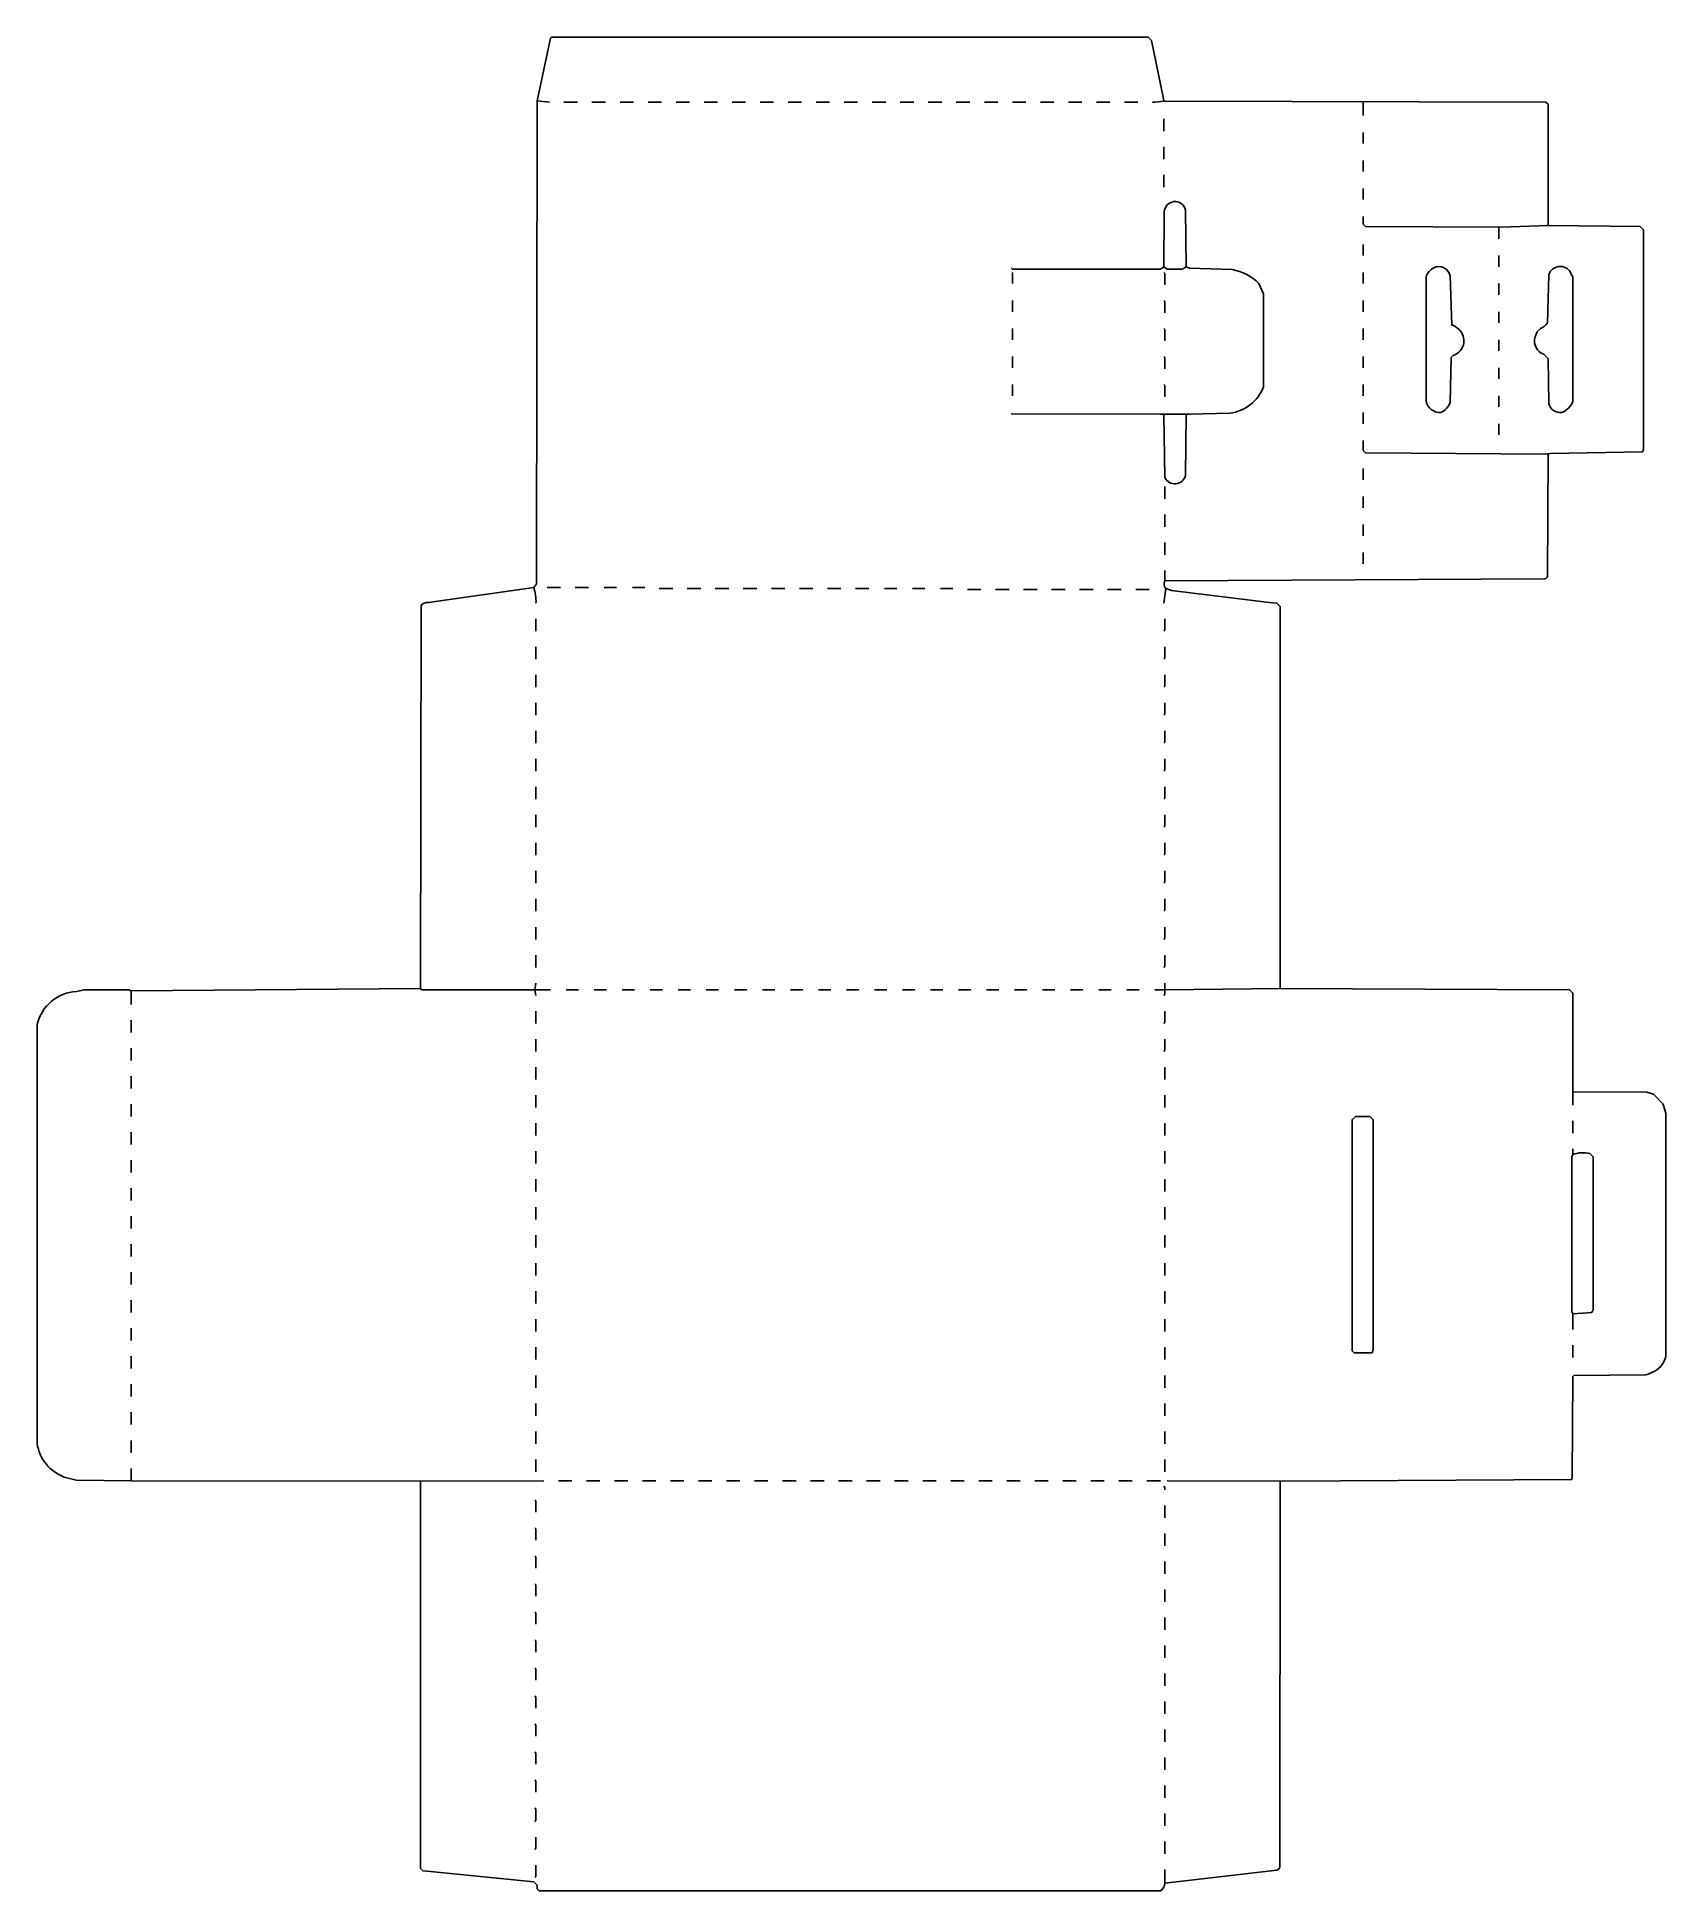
# Model space of a CAD drawing. Extents: x 75 to 1528, y 85 to 1739.
import ezdxf

# ---------------------------------------------------------------- set-up
doc = ezdxf.new("R2010")
doc.units = 0
doc.layers.get('0').update_dxf_attribs({"linetype": 'CONTINUOUS'})

msp = doc.modelspace()

# ---------------------------------------------------------------- linework, layer by layer
at = {"color": 250, "linetype": 'CONTINUOUS'}
for points in [[(520, 1234, 0.103236), (518, 1248, 0.087488), (520.50116, 1251.001155), (521, 1682), (533, 1738), (534, 1739), (1066, 1739), (1069, 1736), (1079.7, 1683.9), (1080, 1682)], [(1423, 1571), (1423, 1679), (1421, 1681), (1080.9, 1681.8), (1080, 1682, -0.075231), (1070, 1681)], [(944, 1403), (1076.996297, 1402.503759), (1103.013139, 1402.513869), (1138.986861, 1403.486131, 0.27968), (1169, 1427), (1169, 1510), (1165, 1519, 0.164644), (1140.987516, 1531.513141), (1103.047382, 1532.947631), (1100, 1534)], [(1327, 1404, 0.208094), (1335.512485, 1413.011891), (1336.487515, 1452.988109), (1338.1, 1454.8, 0.472243), (1346, 1475, 0.186246), (1336.997938, 1482.045361), (1335.511352, 1525.989141, 0.484239), (1320.9, 1533.2, 0.188553), (1314, 1525), (1314, 1414, 0.354843), (1327, 1404)], [(1435, 1404, 0.213964), (1445, 1414), (1445, 1525, -0.120666), (1443, 1529, 0.646044), (1423.488384, 1526.9889), (1422.511616, 1484.0111, -0.116343), (1416, 1479, 0.161046), (1411.7, 1472.1), (1411, 1471, 0.376087), (1419, 1456), (1423, 1452), (1423.487515, 1412.011891, 0.363127), (1435, 1404)], [(1080, 1402), (1081, 1346, 0.707754), (1099.509253, 1348.008923), (1100, 1402)], [(1081, 1254), (1419.998521, 1255.498512, 0.235374), (1422.504586, 1258.004504), (1423, 1367)], [(417, 890), (417.498538, 1231.998547, -0.229726), (424.053846, 1234.569231), (518, 1248)], [(527, 451), (419.004545, 450.504629), (159, 451), (110.009796, 451.489804), (99.1, 454.3, -0.266598), (75, 484), (75, 858, -0.330555), (110.06, 887.58), (117, 889), (157, 889), (159, 888), (417, 890), (418, 889), (519, 889), (533, 889)], [(1083, 451), (1186.001923, 450.501938), (1443.992249, 451.99994), (1444.505554, 454.005433), (1445, 544), (1446, 545), (1509.992428, 545.492191, 0.073276), (1518.1, 548.8, 0.242886), (1528, 563), (1528, 779), (1525.7, 785.9), (1525.2, 787.1), (1517, 796), (1516.1, 796.2), (1510.99265, 797.507572), (1445, 798)], [(1445, 600), (1461.883959, 600.986348), (1462.3, 601.9), (1463, 603), (1463, 740), (1460, 743, 0.145114), (1445, 742)], [(417, 450), (417, 105), (419, 103), (426.044554, 102.445545), (518, 93), (521, 90), (521, 87), (523, 85), (1077, 85, 0.242123), (1081, 92), (1081, 104)], [(1081, 92), (1180.94, 103.42, 0.220885), (1183.501453, 106.001445), (1184, 450)]]:
    msp.add_lwpolyline(points, format="xyb", dxfattribs=at)
for points in [[(532, 1681), (521, 1682)], [(545, 1681), (557, 1681)], [(570, 1681), (582, 1681)], [(595, 1681), (607, 1681)], [(620, 1681), (632, 1681)], [(645, 1681), (657, 1681)], [(670, 1681), (682, 1681)], [(695, 1681), (707, 1681)], [(720, 1681), (732, 1681)], [(745, 1681), (757, 1681)], [(770, 1681), (782, 1681)], [(795, 1681), (807, 1681)], [(820, 1681), (832, 1681)], [(845, 1681), (857, 1681)], [(870, 1681), (882, 1681)], [(895, 1681), (907, 1681)], [(920, 1681), (932, 1681)], [(945, 1681), (957, 1681)], [(970, 1681), (982, 1681)], [(995, 1681), (1007, 1681)], [(1020, 1681), (1032, 1681)], [(1045, 1681), (1057, 1681)], [(1258, 1669), (1258, 1681)], [(1080, 1655), (1080, 1666)], [(1258, 1644), (1258, 1654)], [(1080, 1630), (1080, 1641)], [(1258, 1619), (1258, 1629)], [(1080, 1605), (1080, 1616)], [(1258, 1594), (1258, 1604)], [(1258, 1379), (1258, 1370), (1260, 1368), (1421, 1367), (1425.005951, 1367.506096), (1506.975624, 1368.999405), (1508, 1371), (1508, 1567), (1505, 1570), (1423, 1571), (1381.011891, 1569.512485), (1260, 1570), (1258, 1572), (1258, 1579)], [(1379, 1559), (1379, 1569)], [(1258, 1544), (1258, 1554)], [(1379, 1534), (1379, 1544)], [(945, 1519), (945, 1529)], [(1258, 1519), (1258, 1529)], [(1379, 1509), (1379, 1519)], [(945, 1494), (945, 1504)], [(1258, 1494), (1258, 1504)], [(1379, 1484), (1379, 1494)], [(945, 1469), (945, 1479)], [(1258, 1469), (1258, 1479)], [(1379, 1459), (1379, 1469)], [(945, 1444), (945, 1454)], [(1258, 1444), (1258, 1454)], [(1379, 1434), (1379, 1444)], [(945, 1419), (945, 1429)], [(1258, 1419), (1258, 1429)], [(1379, 1409), (1379, 1419)], [(1258, 1394), (1258, 1404)], [(1379, 1384), (1379, 1394)], [(1258, 1344), (1258, 1354)], [(1258, 1319), (1258, 1329)], [(1258, 1294), (1258, 1304)], [(1258, 1269), (1258, 1279)], [(530, 1248), (542, 1248)], [(555, 1248), (567, 1248)], [(581, 1248), (592, 1248)], [(606, 1248), (617, 1248)], [(705, 1247), (717, 1247)], [(730, 1247), (742, 1247)], [(755, 1247), (767, 1247)], [(780, 1247), (792, 1247)], [(805, 1247), (817, 1247)], [(831, 1247), (842, 1247)], [(856, 1247), (867, 1247)], [(881, 1247), (892, 1247)], [(980, 1246), (992, 1246)], [(1005, 1246), (1017, 1246)], [(1030, 1246), (1042, 1246)], [(1055, 1246), (1067, 1246)], [(1184, 890), (1184, 1231), (1181, 1234), (1173.946154, 1234.569231), (1087.1, 1245.3), (1082, 1247)], [(159, 876), (159, 888)], [(547, 889), (558, 889)], [(572, 889), (583, 889)], [(597, 889), (608, 889)], [(622, 889), (633, 889)], [(647, 889), (658, 889)], [(672, 889), (683, 889)], [(697, 889), (708, 889)], [(722, 889), (733, 889)], [(747, 889), (758, 889)], [(772, 889), (783, 889)], [(797, 889), (808, 889)], [(822, 889), (833, 889)], [(847, 889), (858, 889)], [(872, 889), (883, 889)], [(897, 889), (908, 889)], [(922, 889), (933, 889)], [(947, 889), (958, 889)], [(972, 889), (983, 889)], [(997, 889), (1008, 889)], [(1022, 889), (1033, 889)], [(1047, 889), (1058, 889)], [(1445, 786), (1445, 798), (1445, 886), (1442, 889), (1184, 890), (1081, 889), (1072, 889)], [(159, 851), (159, 862)], [(159, 826), (159, 837)], [(159, 801), (159, 812)], [(159, 776), (159, 787)], [(159, 751), (159, 762)], [(1266, 565), (1267, 568), (1267, 773), (1264, 776), (1251, 776), (1249, 774), (1248, 773), (1248, 567), (1250, 565), (1266, 565)], [(1445, 586), (1445, 600), (1444, 602), (1444, 740), (1445, 742), (1445, 747)], [(159, 726), (159, 737)], [(159, 701), (159, 712)], [(159, 676), (159, 687)], [(159, 651), (159, 662)], [(159, 626), (159, 637)], [(159, 601), (159, 612)], [(159, 576), (159, 587)], [(159, 551), (159, 562)], [(159, 526), (159, 537)], [(159, 501), (159, 512)], [(159, 476), (159, 487)], [(159, 451), (159, 462)]]:
    msp.add_lwpolyline(points, dxfattribs=at)
at = {"color": 251, "linetype": 'CONTINUOUS'}
for points in [[(944, 1533), (945, 1532), (1077, 1532), (1078.9, 1533.2), (1080, 1534), (1080.489804, 1582.990204, -0.859838), (1099.509797, 1584.990573), (1100, 1534), (1098.1, 1532.8), (1097, 1532), (1083, 1532), (1080, 1534)], [(1080, 1234), (1082, 1247, -0.344445), (1081, 1254), (1081, 1263)]]:
    msp.add_lwpolyline(points, format="xyb", dxfattribs=at)
for points in [[(1081, 1518), (1081, 1528), (1080, 1529)], [(1081, 1493), (1081, 1503), (1080, 1504)], [(1081, 1468), (1081, 1478), (1080, 1479)], [(1081, 1443), (1081, 1453), (1080, 1454)], [(1081, 1418), (1081, 1428), (1080, 1429)], [(1081, 1327), (1081, 1338)], [(1081, 1302), (1081, 1313)], [(1081, 1277), (1081, 1288)], [(630, 1247), (642, 1247)], [(655, 1247), (667, 1247)], [(680, 1247), (692, 1247)], [(905, 1246), (917, 1246)], [(930, 1246), (942, 1246)], [(955, 1246), (967, 1246)], [(520, 1209), (520, 1220)], [(520, 1184), (520, 1195)], [(520, 1159), (520, 1170)], [(520, 1134), (520, 1145)], [(520, 1109), (520, 1120)], [(520, 1084), (520, 1095)], [(520, 1059), (520, 1070)], [(520, 1034), (520, 1045)], [(520, 1009), (520, 1020)], [(520, 984), (520, 995)], [(520, 959), (520, 970)], [(520, 934), (520, 945)], [(520, 909), (520, 920)], [(1080, 884), (1081, 885), (1081, 889), (1081, 895)], [(520, 859), (520, 870)], [(520, 834), (520, 845)], [(520, 809), (520, 820)], [(1081, 809), (1081, 820)], [(520, 784), (520, 795)], [(1081, 784), (1081, 795)], [(520, 759), (520, 770)], [(1081, 759), (1081, 770)], [(1445, 761), (1445, 772)], [(520, 734), (520, 745)], [(1081, 734), (1081, 745)], [(520, 709), (520, 720)], [(1081, 709), (1081, 720)], [(520, 684), (520, 695)], [(1081, 684), (1081, 695)], [(520, 659), (520, 670)], [(1081, 659), (1081, 670)], [(520, 634), (520, 645)], [(1081, 634), (1081, 645)], [(520, 609), (520, 620)], [(1081, 609), (1081, 620)], [(520, 584), (520, 595)], [(1081, 584), (1081, 595)], [(520, 559), (520, 570)], [(1081, 559), (1081, 570)], [(1445, 561), (1445, 572)], [(520, 534), (520, 545)], [(1081, 534), (1081, 545)], [(520, 509), (520, 520)], [(1081, 509), (1081, 520)], [(520, 484), (520, 495)], [(1081, 484), (1081, 495)], [(520, 459), (520, 470)], [(1081, 459), (1081, 470)], [(540, 451), (552, 451)], [(565, 451), (577, 451)], [(590, 451), (602, 451)], [(615, 451), (627, 451)], [(640, 451), (652, 451)], [(665, 451), (677, 451)], [(690, 451), (702, 451)], [(715, 451), (727, 451)], [(740, 451), (752, 451)], [(765, 451), (777, 451)], [(790, 451), (802, 451)], [(815, 451), (827, 451)], [(840, 451), (852, 451)], [(865, 451), (877, 451)], [(890, 451), (902, 451)], [(915, 451), (927, 451)], [(940, 451), (952, 451)], [(965, 451), (977, 451)], [(990, 451), (1002, 451)], [(1015, 451), (1027, 451)], [(1040, 451), (1052, 451)], [(1065, 451), (1077, 451)], [(520, 423), (520, 433), (519, 434)], [(1081, 443), (1081, 445), (1080, 446)], [(1081, 418), (1081, 429)], [(520, 398), (520, 408), (519, 409)], [(1081, 393), (1081, 404)], [(520, 373), (520, 383), (519, 384)], [(1081, 368), (1081, 379)], [(520, 348), (520, 358), (519, 359)], [(1081, 343), (1081, 354)], [(520, 323), (520, 333), (519, 334)], [(1081, 318), (1081, 329)], [(520, 298), (520, 308), (519, 309)], [(1081, 293), (1081, 304)], [(520, 273), (520, 283), (519, 284)], [(1081, 268), (1081, 279)], [(520, 248), (520, 258), (519, 259)], [(1081, 243), (1081, 254)], [(520, 223), (520, 233), (519, 234)], [(1081, 218), (1081, 229)], [(520, 198), (520, 208), (519, 209)], [(1081, 193), (1081, 204)], [(520, 173), (520, 183), (519, 184)], [(1081, 168), (1081, 179)], [(519, 147), (520, 148), (520, 158), (519, 159)], [(1081, 143), (1081, 154)], [(1081, 118), (1081, 129)]]:
    msp.add_lwpolyline(points, dxfattribs=at)
at = {"color": 252, "linetype": 'CONTINUOUS'}
for points in [[(1080, 1209), (1081, 1210), (1081, 1220)], [(1080, 1184), (1081, 1185), (1081, 1195)], [(1080, 1159), (1081, 1160), (1081, 1170)], [(1080, 1134), (1081, 1135), (1081, 1145)], [(1080, 1109), (1081, 1110), (1081, 1120)], [(1080, 1084), (1081, 1085), (1081, 1095)], [(1080, 1059), (1081, 1060), (1081, 1070)], [(1080, 1034), (1081, 1035), (1081, 1045)], [(1080, 1009), (1081, 1010), (1081, 1020)], [(1080, 984), (1081, 985), (1081, 995)], [(1080, 959), (1081, 960), (1081, 970)], [(1080, 934), (1081, 935), (1081, 945)], [(1080, 909), (1081, 910), (1081, 920)], [(1080, 859), (1081, 860), (1081, 870)], [(1080, 834), (1081, 835), (1081, 845)], [(519, 122), (520, 123), (520, 133)], [(519, 97), (520, 98), (520, 108)]]:
    msp.add_lwpolyline(points, dxfattribs=at)
at = {"color": 37, "linetype": 'CONTINUOUS'}
msp.add_lwpolyline([(520, 884), (519, 889), (520, 895)], dxfattribs=at)

doc.saveas('drawing.dxf')
